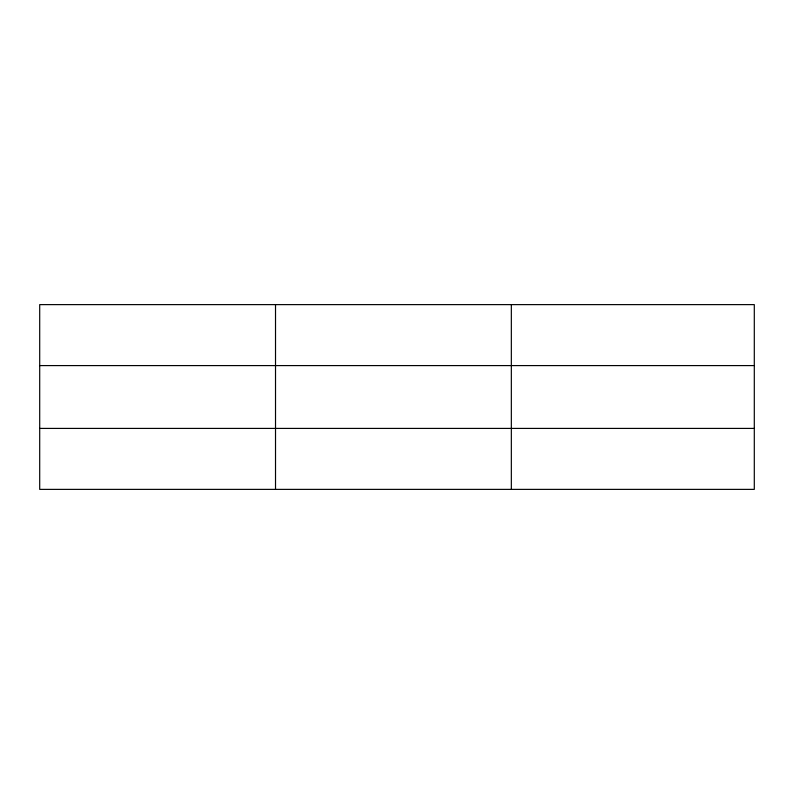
<?xml version="1.0" encoding="UTF-8"?>
<svg xmlns="http://www.w3.org/2000/svg" width="794" height="794" viewBox="0 0 794 794"><rect width="100%" height="100%" fill="white"/><g stroke="black" fill="none" stroke-linecap="round" stroke-linejoin="round"><path stroke-width="1.19" d="M275.518 489.382L275.518 304.618M511.336 489.382L511.336 304.618M754.3 365.587L754.3 304.618L39.7 304.618L39.7 489.382L754.3 489.382L754.3 365.587L39.7 365.587M39.7 428.413L754.3 428.413"/></g></svg>
